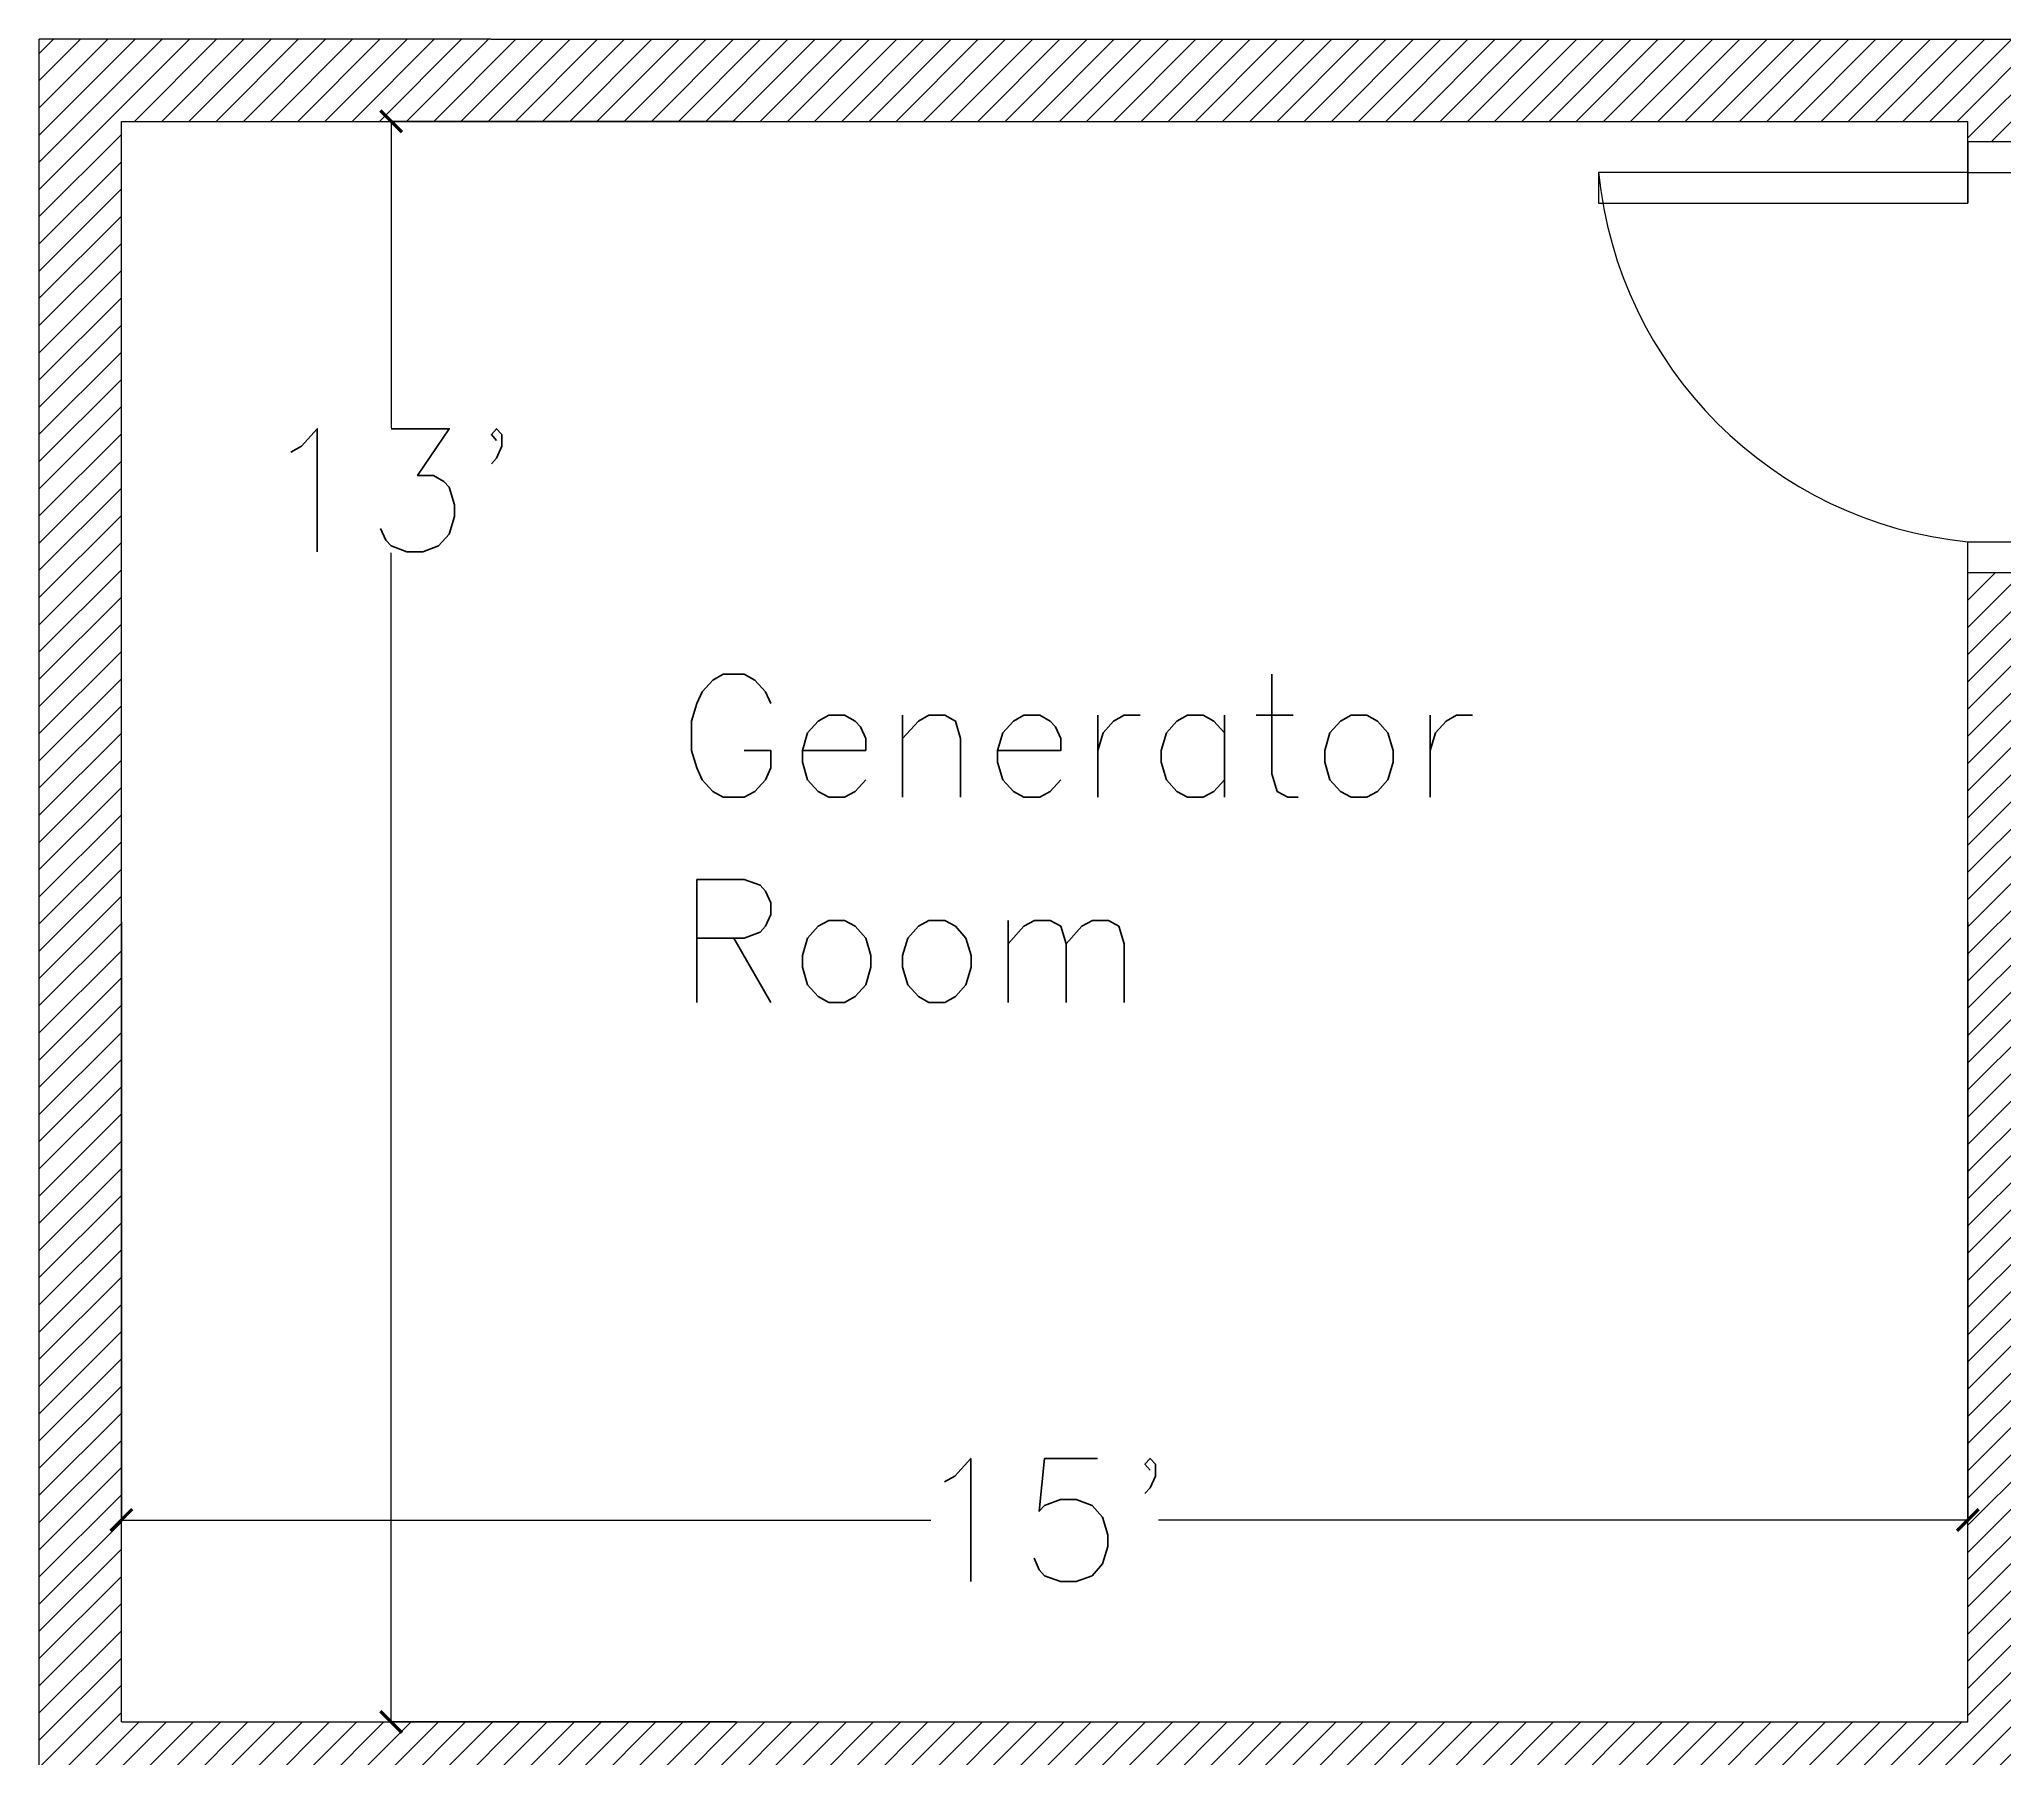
# Model space of a CAD drawing. Header units: inches. Extents: x 474 to 5633, y -332 to 1348.
# Drawn here: x 474.1 to 665.7, y 1151.1 to 1318.7 of the extents above; entities that cross this region are included whole.
import ezdxf

# ---------------------------------------------------------------- set-up
doc = ezdxf.new("R2010")
doc.units = ezdxf.units.IN
doc.header["$LTSCALE"] = 20
doc.header["$MEASUREMENT"] = 0
doc.layers.add('Doors', color=6, linetype='Continuous', plot=False)
doc.layers.add('Hatches', color=3, linetype='Continuous', plot=False)
doc.styles.get("Standard").update_dxf_attribs({"font": 'txt.shx', "height": 12})
doc.dimstyles.new('iut', dxfattribs={"dimtxt": 0.18, "dimasz": 2.1175, "dimexe": 0.18, "dimexo": 0.0625, "dimgap": 0.09, "dimtad": 0, "dimtih": 1, "dimtoh": 1, "dimzin": 0, "dimdsep": 46, "dimlunit": 4, "dimtxsty": 'Standard', "dimblk": 'ARCHTICK', "dimcen": 0.09, "dimadec": 0, "dimazin": 0, "dimtfac": 1, "dimtofl": 0, "dimtmove": 0, "dimatfit": 3, "dimldrblk": 'ARCHTICK', "dimfxl": 1, "dimtolj": 1, "dimtzin": 0, "dimarcsym": 0})

# ---------------------------------------------------------------- blocks, each defined once
blk = doc.blocks.new('BDoor7')
at = {"layer": 'Doors'}
for p, q in [((0, 0), (-6, 0)), ((-6, 0), (-6, -3)), ((0, -3), (0, 0)), ((-6, -3), (-42, -3)), ((-42, -3), (-42, -6)), ((-6, -3), (0, -3)), ((-6, -3), (-6, -6)), ((-42, -6), (-6, -6)), ((-6, -42), (-6, -39)), ((-6, -39), (0, -39)), ((0, -42), (0, -39)), ((-6, -42), (0, -42))]:
    blk.add_line(p, q, dxfattribs=at)
blk.add_arc((-2.01, 0.99), 40.19, 185.6957, 264.3043, dxfattribs=at)
blk = doc.blocks.new('_ArchTick')
at = {"color": 0, "linetype": 'ByBlock', "const_width": 0.15}
blk.add_lwpolyline([(-0.5, -0.5), (0.5, 0.5)], dxfattribs=at)
blk = doc.blocks.new('*D71')
at = {"color": 0, "lineweight": -2, "transparency": 16777216}
for p, q in [((542.06, 1310.72), (508.24, 1310.72)), ((508.42, 1310.72), (508.42, 1280.86)), ((508.42, 1154.72), (508.42, 1268.68)), ((542.06, 1154.72), (508.24, 1154.72))]:
    blk.add_line(p, q, dxfattribs=at)
at = {"layer": 'Defpoints', "color": 0, "transparency": 16777216}
for p in [(542.12, 1310.72), (508.42, 1154.72), (542.12, 1154.72)]:
    blk.add_point(p, dxfattribs=at)
at = {"color": 0, "lineweight": -2, "transparency": 16777216, "xscale": 2.1175, "yscale": 2.1175, "zscale": 2.1175}
for p, rotation in [((508.42, 1310.72), 90), ((508.42, 1154.72), 270)]:
    blk.add_blockref('_ArchTick', p, dxfattribs=dict(at, rotation=rotation))
at = {"color": 0, "transparency": 16777216, "insert": (508.42, 1274.77), "char_height": 12, "attachment_point": 5}
blk.add_mtext("\\A1;13'", dxfattribs=at)
blk = doc.blocks.new('*D72')
at = {"color": 0, "lineweight": -2, "transparency": 16777216}
for p, q in [((482.12, 1232.66), (482.12, 1174.22)), ((662.12, 1232.66), (662.12, 1174.22)), ((482.12, 1174.4), (561.03, 1174.4)), ((662.12, 1174.4), (583.21, 1174.4))]:
    blk.add_line(p, q, dxfattribs=at)
at = {"layer": 'Defpoints', "color": 0, "transparency": 16777216}
for p in [(482.12, 1232.72), (662.12, 1232.72), (662.12, 1174.4)]:
    blk.add_point(p, dxfattribs=at)
at = {"color": 0, "lineweight": -2, "transparency": 16777216, "xscale": 2.1175, "yscale": 2.1175, "zscale": 2.1175, "rotation": 180}
blk.add_blockref('_ArchTick', (482.12, 1174.4), dxfattribs=at)
at = {"color": 0, "lineweight": -2, "transparency": 16777216, "xscale": 2.1175, "yscale": 2.1175, "zscale": 2.1175}
blk.add_blockref('_ArchTick', (662.12, 1174.4), dxfattribs=at)
at = {"color": 0, "transparency": 16777216, "insert": (572.12, 1174.4), "char_height": 12, "attachment_point": 5}
blk.add_mtext("\\A1;15'", dxfattribs=at)

msp = doc.modelspace()

# ---------------------------------------------------------------- hatches: boundary and pattern name
at = {"layer": 'Hatches'}
h = msp.add_hatch(dxfattribs=at)
h.set_pattern_fill('ANSI31', color=256, scale=15, style=0)
h.paths.add_polyline_path([(1374.124, 1318.723), (1330.124, 1318.723), (518.124, 1318.723), (474.124, 1318.723), (474.124, 1148.723), (506.124, 1148.723), (668.124, 1148.723), (668.124, 1266.743), (662.124, 1266.743), (662.124, 1154.723), (482.124, 1154.723), (482.124, 1310.723), (650.124, 1310.723), (662.124, 1310.723), (662.124, 1308.743), (668.124, 1308.743), (668.124, 1310.723), (692.124, 1310.723), (698.124, 1310.723), (776.124, 1310.723), (782.124, 1310.723), (898.124, 1310.723), (904.124, 1310.723), (908.124, 1310.723), (908.124, 1262.723), (914.124, 1262.723), (914.124, 1310.723), (1000.124, 1310.723), (1006.124, 1310.723), (1010.124, 1310.723), (1010.124, 1166.723), (1016.124, 1166.723), (1016.124, 1182.723), (1016.124, 1188.723), (1016.124, 1310.723), (1066.124, 1310.723), (1072.124, 1310.723), (1156.124, 1310.723), (1366.124, 1310.723), (1366.124, 1148.723), (1374.124, 1148.723)])
h.paths.add_polyline_path([(1374.124, 1082.723), (1366.124, 1082.723), (1348.124, 1082.723), (1348.124, 1118.723), (1342.124, 1118.723), (1342.124, 1082.723), (1342.124, 1076.723), (1366.124, 1076.723), (1366.124, 920.723), (1342.124, 920.723), (1342.124, 912.723), (1342.124, 858.723), (1348.124, 858.723), (1348.124, 912.723), (1366.124, 912.723), (1374.124, 912.723)])
h.paths.add_polyline_path([(506.124, 920.723), (482.124, 920.723), (482.124, 1076.723), (506.124, 1076.723), (506.124, 1082.723), (506.124, 1118.723), (500.124, 1118.723), (500.124, 1082.723), (482.124, 1082.723), (474.124, 1082.723), (474.124, 912.723), (500.124, 912.723), (500.124, 858.723), (506.124, 858.723)])
h.paths.add_polyline_path([(482.124, 828.723), (474.124, 828.723), (474.124, 658.723), (698.124, 658.723), (698.124, 666.723), (482.124, 666.723)])
h.paths.add_polyline_path([(856.124, 666.723), (770.124, 666.723), (770.124, 690.723), (764.124, 690.723), (728.124, 690.723), (728.124, 684.723), (764.124, 684.723), (764.124, 658.723), (856.124, 658.723)])
h.paths.add_polyline_path([(1084.124, 684.723), (1120.124, 684.723), (1120.124, 690.723), (1084.124, 690.723), (1084.124, 780.723), (1078.124, 780.723), (1078.124, 690.723), (1078.124, 666.723), (1000.124, 666.723), (1000.124, 658.723), (1084.124, 658.723)])
h.paths.add_polyline_path([(1374.124, 828.723), (1342.124, 828.723), (1276.124, 828.723), (1078.124, 828.723), (1078.124, 822.723), (1084.124, 822.723), (1276.124, 822.723), (1276.124, 756.723), (1332.124, 756.723), (1332.124, 762.723), (1282.124, 762.723), (1282.124, 822.723), (1366.124, 822.723), (1366.124, 762.723), (1366.124, 756.723), (1366.124, 744.723), (1366.124, 666.723), (1300.124, 666.723), (1150.124, 666.723), (1150.124, 658.723), (1306.124, 658.723), (1374.124, 658.723), (1374.124, 738.723)])

# ---------------------------------------------------------------- linework, layer by layer
for p, q in [((518.124, 1318.723), (474.124, 1318.723)), ((474.124, 1148.723), (474.124, 1318.723)), ((518.124, 1318.723), (1330.124, 1318.723)), ((482.124, 1310.723), (662.124, 1310.723)), ((482.124, 1154.723), (482.124, 1310.723)), ((482.124, 1310.723), (602.124, 1310.723)), ((482.124, 1310.723), (650.124, 1310.723)), ((662.124, 1302.743), (662.124, 1310.723)), ((662.124, 1154.723), (662.124, 1269.743)), ((482.124, 1154.723), (662.124, 1154.723))]:
    msp.add_line(p, q)

# ---------------------------------------------------------------- block references
msp.add_blockref('BDoor7', (668.124, 1308.743))

# ---------------------------------------------------------------- texts
at = {"layer": 'Defpoints', "insert": (536.164, 1256.847), "char_height": 12, "width": 76.83158, "attachment_point": 1}
msp.add_mtext('Generator^JRoom', dxfattribs=at)

# ---------------------------------------------------------------- dimensions: what is measured, and where the dimension line sits
dim = msp.add_linear_dim(base=(508.419, 1154.723), p1=(542.124, 1310.723), p2=(542.124, 1154.723), angle=90, dimstyle='iut')
dim.commit()
dim.dimension.update_dxf_attribs({"geometry": '*D71', "text_midpoint": (508.419, 1274.768), "dimtype": 160})
dim = msp.add_linear_dim(base=(662.124, 1174.405), p1=(482.124, 1232.723), p2=(662.124, 1232.723), dimstyle='iut')
dim.commit()
dim.dimension.update_dxf_attribs({"geometry": '*D72', "text_midpoint": (572.124, 1174.405), "dimtype": 160})

doc.saveas('drawing.dxf')
